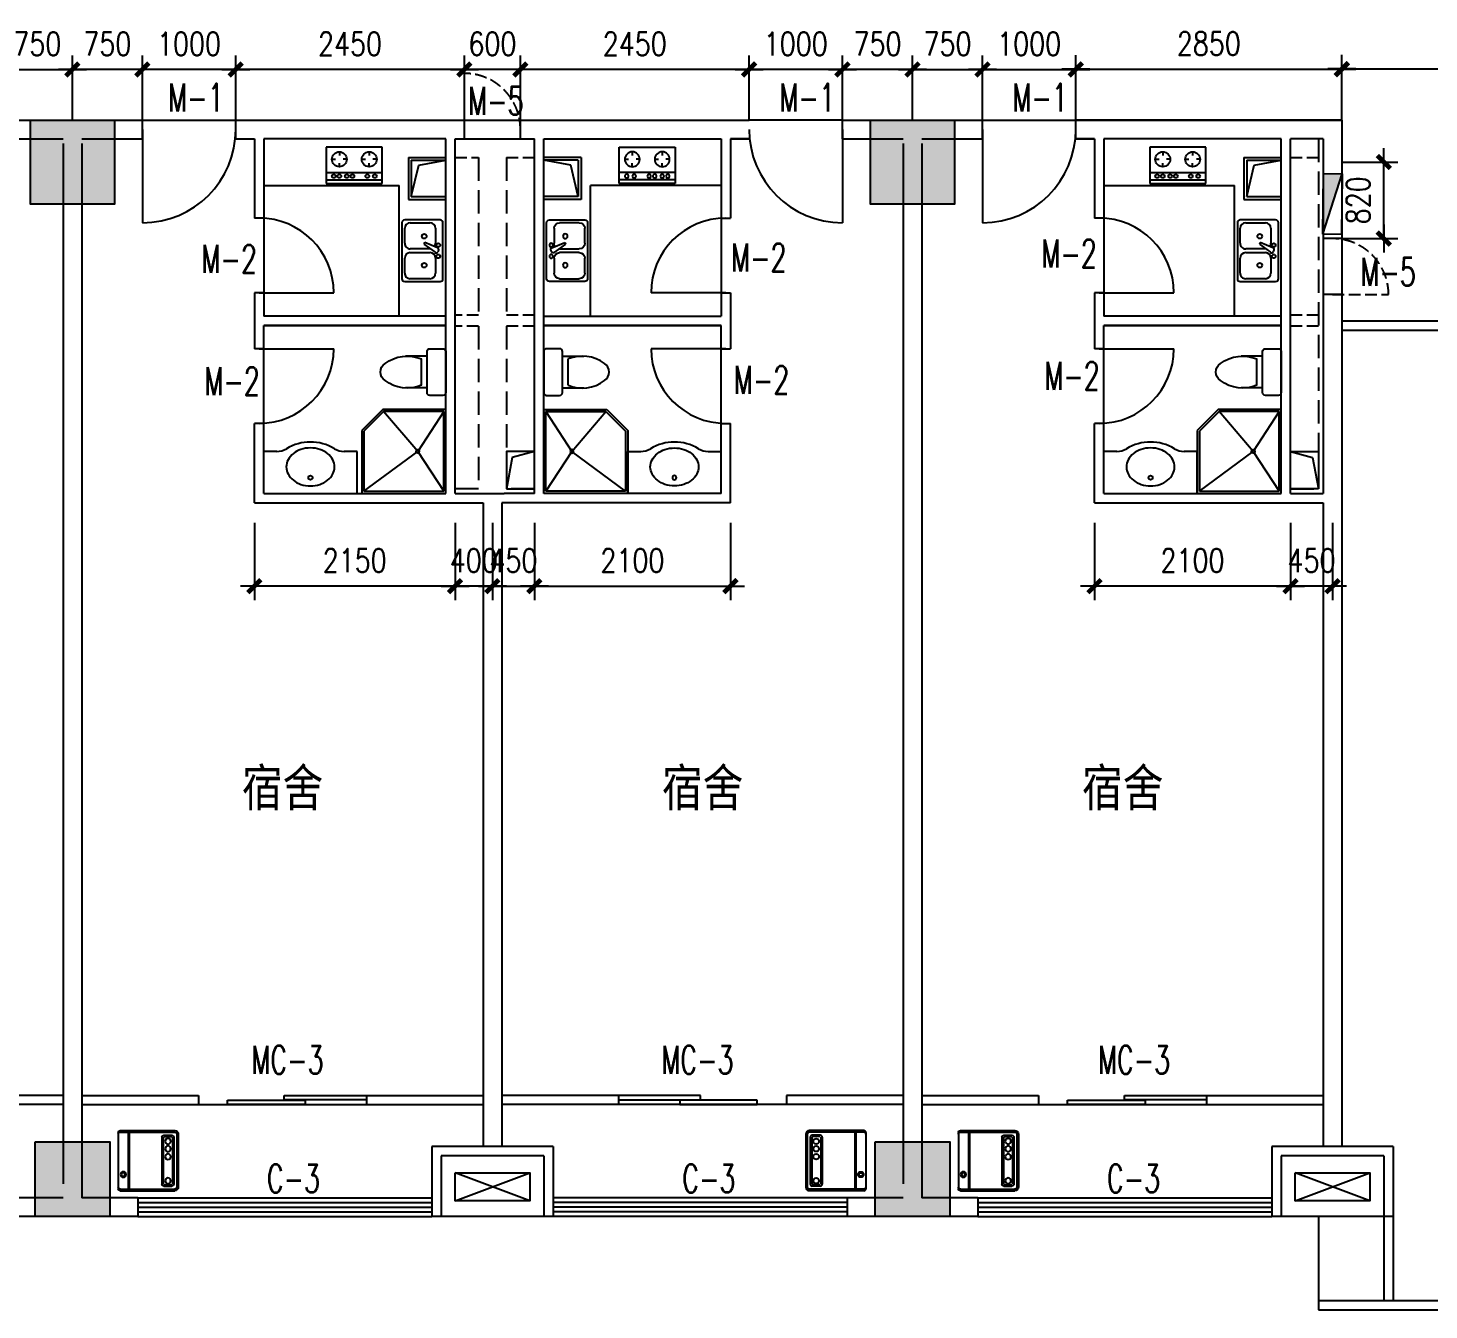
# Model space of a CAD drawing. Extents: x -357449 to -117302, y 127569 to 244935.
# Drawn here: x -309714 to -294706, y 168271 to 182007 of the extents above; entities that cross this region are included whole.
import ezdxf

# ---------------------------------------------------------------- set-up
doc = ezdxf.new("R2010")
doc.units = 0
doc.header["$MEASUREMENT"] = 0
doc.linetypes.add('DASH', pattern=[0.35, 0.25, -0.1])
doc.layers.get('0').update_dxf_attribs({"linetype": 'CONTINUOUS'})
doc.layers.get('DEFPOINTS').update_dxf_attribs({"linetype": 'CONTINUOUS'})
for name, color, linetype in [('1', 8, 'CONTINUOUS'), ('COLUMN', 4, 'CONTINUOUS'), ('DIM', 7, 'CONTINUOUS'), ('F', 31, 'CONTINUOUS'), ('JAJU', 8, 'CONTINUOUS'), ('WALL', 1, 'CONTINUOUS'), ('WINDOW', 4, 'CONTINUOUS'), ('WINDOWS', 4, 'CONTINUOUS'), ('阳台', 4, 'CONTINUOUS')]:
    doc.layers.add(name, color=color, linetype=linetype)
doc.layers.add('AXIS', color=3, linetype='CONTINUOUS', lineweight=9)
doc.styles.add('CHINA', font='SimSun.ttf', dxfattribs={"width": 0.85, "height": 150})
doc.styles.add('DIM_FONT', font='SIMPLEX.shx', dxfattribs={"width": 0.8})
doc.styles.add('FS', font='txt.shx', dxfattribs={"width": 0.66, "height": 150, "bigfont": 'fs.shx'})
doc.dimstyles.new('DIMN-200', dxfattribs={"dimtxt": 300, "dimasz": 1, "dimexe": 250, "dimexo": 0, "dimgap": 150, "dimtad": 1, "dimdec": 0, "dimdsep": 46, "dimtxsty": 'DIM_FONT', "dimblk": '_DIMX', "dimcen": 2.5, "dimclrd": 256, "dimclre": 256, "dimclrt": 4, "dimadec": 0, "dimazin": 0, "dimtfac": 1, "dimtdec": 0, "dimtix": 1, "dimtmove": 2, "dimatfit": 3, "dimldrblk": '_DIMX', "dimfxl": 0, "dimtolj": 1, "dimtzin": 0, "dimarcsym": 0})
doc.dimstyles.get("Standard").update_dxf_attribs({"dimtxt": 375, "dimasz": 1, "dimexe": 150, "dimexo": 0, "dimgap": 200, "dimtad": 1, "dimdec": 0, "dimzin": 0, "dimdsep": 46, "dimtxsty": 'DIM_FONT', "dimblk1": '_DIMX', "dimblk2": '_DIMX', "dimsah": 1, "dimcen": 200, "dimclrd": 256, "dimclre": 256, "dimclrt": 4, "dimadec": 0, "dimazin": 0, "dimtfac": 1, "dimtdec": 0, "dimtix": 1, "dimtmove": 2, "dimatfit": 3, "dimldrblk": '_DIMX', "dimfxl": 0, "dimtolj": 1, "dimtzin": 0, "dimarcsym": 0})

# ---------------------------------------------------------------- blocks, each defined once
blk = doc.blocks.new('_DIMX')
blk.add_line((-150, 0), (150, 0))
at = {"const_width": 50}
blk.add_lwpolyline([(-70, -70), (70, 70)], dxfattribs=at)
blk = doc.blocks.new('*D1155')
at = {"linetype": 'ByBlock'}
for p, q in [((-284654, 215272), (-284654, 214443)), ((-282504, 215272), (-282504, 214443)), ((-282505, 214593), (-284653, 214593))]:
    blk.add_line(p, q, dxfattribs=at)
at = {"layer": 'DEFPOINTS', "color": 0, "linetype": 'ByBlock'}
for p in [(-284654, 215272), (-282504, 215272), (-284654, 214593)]:
    blk.add_point(p, dxfattribs=at)
at = {"linetype": 'ByBlock', "rotation": 180}
blk.add_blockref('_DIMX', (-284654, 214593), dxfattribs=at)
at = {"linetype": 'ByBlock'}
blk.add_blockref('_DIMX', (-282504, 214593), dxfattribs=at)
at = {"color": 4, "linetype": 'ByBlock', "insert": (-283579, 214868), "char_height": 250, "attachment_point": 5, "style": 'DIM_FONT'}
blk.add_mtext('\\A1;2150', dxfattribs=at)
blk = doc.blocks.new('*D964')
at = {"linetype": 'ByBlock'}
for p, q in [((-284854, 219587), (-284854, 220279)), ((-282404, 219587), (-282404, 220279)), ((-282405, 220129), (-284853, 220129))]:
    blk.add_line(p, q, dxfattribs=at)
at = {"layer": 'DEFPOINTS', "color": 0, "linetype": 'ByBlock'}
for p in [(-284854, 220129), (-284854, 219587), (-282404, 219587)]:
    blk.add_point(p, dxfattribs=at)
at = {"linetype": 'ByBlock', "rotation": 180}
blk.add_blockref('_DIMX', (-284854, 220129), dxfattribs=at)
at = {"linetype": 'ByBlock'}
blk.add_blockref('_DIMX', (-282404, 220129), dxfattribs=at)
at = {"color": 4, "linetype": 'ByBlock', "insert": (-283629, 220404), "char_height": 250, "attachment_point": 5, "style": 'DIM_FONT'}
blk.add_mtext('\\A1;2450', dxfattribs=at)
blk = doc.blocks.new('A$C5E2968BE')
for p, q in [((0, 606), (0, 38)), ((16, 606), (16, 38)), ((622, 643), (38, 643)), ((622, 627), (38, 627)), ((525, 627), (525, 16)), ((536, 627), (536, 16)), ((643, 622), (643, 21)), ((48, 573), (48, 70)), ((64, 573), (64, 70)), ((155, 595), (70, 595)), ((155, 579), (70, 579)), ((161, 573), (161, 70)), ((177, 573), (177, 70)), ((622, 16), (38, 16)), ((622, 0), (38, 0)), ((155, 64), (70, 64)), ((155, 48), (70, 48))]:
    blk.add_line(p, q)
for centre, radius in [((111, 529), 30), ((111, 449), 30), ((111, 364), 30), ((590, 173), 30), ((590, 173), 19.3), ((111, 106), 30)]:
    blk.add_circle(centre, radius)
for centre, radius, start, end in [((38, 606), 37.5, 90, 180), ((38, 606), 21.4, 90, 180), ((622, 622), 21.4, 0, 90), ((622, 606), 21.4, 0, 90), ((70, 573), 21.4, 90, 180), ((155, 573), 21.4, 0, 90), ((38, 38), 37.5, 180, 270), ((38, 38), 21.4, 180, 270), ((70, 70), 21.4, 180, 270), ((155, 70), 21.4, 270, 0), ((622, 38), 21.4, 270, 0), ((622, 21), 21.4, 270, 0)]:
    blk.add_arc(centre, radius, start, end)
blk = doc.blocks.new('*D965')
at = {"linetype": 'ByBlock'}
for p, q in [((-285854, 219587), (-285854, 220279)), ((-284854, 219587), (-284854, 220279)), ((-284855, 220129), (-285853, 220129))]:
    blk.add_line(p, q, dxfattribs=at)
at = {"layer": 'DEFPOINTS', "color": 0, "linetype": 'ByBlock'}
for p in [(-285854, 220129), (-285854, 219587), (-284854, 219587)]:
    blk.add_point(p, dxfattribs=at)
at = {"linetype": 'ByBlock', "rotation": 180}
blk.add_blockref('_DIMX', (-285854, 220129), dxfattribs=at)
at = {"linetype": 'ByBlock'}
blk.add_blockref('_DIMX', (-284854, 220129), dxfattribs=at)
at = {"color": 4, "linetype": 'ByBlock', "insert": (-285354, 220404), "char_height": 250, "attachment_point": 5, "style": 'DIM_FONT'}
blk.add_mtext('\\A1;1000', dxfattribs=at)
blk = doc.blocks.new('*D961')
at = {"linetype": 'ByBlock'}
for p, q in [((-286604, 219587), (-286604, 220279)), ((-285854, 219587), (-285854, 220279)), ((-286605, 220129), (-286606, 220129)), ((-285854, 220129), (-286604, 220129)), ((-285853, 220129), (-285852, 220129))]:
    blk.add_line(p, q, dxfattribs=at)
at = {"layer": 'DEFPOINTS', "color": 0, "linetype": 'ByBlock'}
for p in [(-286604, 220129), (-286604, 219587), (-285854, 219587)]:
    blk.add_point(p, dxfattribs=at)
at = {"linetype": 'ByBlock'}
blk.add_blockref('_DIMX', (-286604, 220129), dxfattribs=at)
at = {"linetype": 'ByBlock', "rotation": 180}
blk.add_blockref('_DIMX', (-285854, 220129), dxfattribs=at)
at = {"color": 4, "linetype": 'ByBlock', "insert": (-286229, 220404), "char_height": 250, "attachment_point": 5, "style": 'DIM_FONT'}
blk.add_mtext('\\A1;750', dxfattribs=at)
blk = doc.blocks.new('*D960')
at = {"linetype": 'ByBlock'}
for p, q in [((-287354, 219587), (-287354, 220279)), ((-286604, 219587), (-286604, 220279)), ((-287355, 220129), (-287356, 220129)), ((-287354, 220129), (-286604, 220129)), ((-286603, 220129), (-286602, 220129))]:
    blk.add_line(p, q, dxfattribs=at)
at = {"layer": 'DEFPOINTS', "color": 0, "linetype": 'ByBlock'}
for p in [(-286604, 220129), (-287354, 219587), (-286604, 219587)]:
    blk.add_point(p, dxfattribs=at)
at = {"linetype": 'ByBlock'}
blk.add_blockref('_DIMX', (-287354, 220129), dxfattribs=at)
at = {"linetype": 'ByBlock', "rotation": 180}
blk.add_blockref('_DIMX', (-286604, 220129), dxfattribs=at)
at = {"color": 4, "linetype": 'ByBlock', "insert": (-286979, 220404), "char_height": 250, "attachment_point": 5, "style": 'DIM_FONT'}
blk.add_mtext('\\A1;750', dxfattribs=at)
blk = doc.blocks.new('*D1165')
at = {"linetype": 'ByBlock'}
for p, q in [((-275654, 215272), (-275654, 214443)), ((-273554, 215272), (-273554, 214443)), ((-273555, 214593), (-275653, 214593))]:
    blk.add_line(p, q, dxfattribs=at)
at = {"layer": 'DEFPOINTS', "color": 0, "linetype": 'ByBlock'}
for p in [(-275654, 215272), (-273554, 215272), (-275654, 214593)]:
    blk.add_point(p, dxfattribs=at)
at = {"linetype": 'ByBlock', "rotation": 180}
blk.add_blockref('_DIMX', (-275654, 214593), dxfattribs=at)
at = {"linetype": 'ByBlock'}
blk.add_blockref('_DIMX', (-273554, 214593), dxfattribs=at)
at = {"color": 4, "linetype": 'ByBlock', "insert": (-274604, 214868), "char_height": 250, "attachment_point": 5, "style": 'DIM_FONT'}
blk.add_mtext('\\A1;2100', dxfattribs=at)
blk = doc.blocks.new('*D970')
at = {"linetype": 'ByBlock'}
for p, q in [((-275854, 219587), (-275854, 220281)), ((-273004, 219587), (-273004, 220281)), ((-275853, 220131), (-273005, 220131))]:
    blk.add_line(p, q, dxfattribs=at)
at = {"layer": 'DEFPOINTS', "color": 0, "linetype": 'ByBlock'}
for p in [(-273004, 220131), (-275854, 219587), (-273004, 219587)]:
    blk.add_point(p, dxfattribs=at)
at = {"linetype": 'ByBlock', "rotation": 180}
blk.add_blockref('_DIMX', (-275854, 220131), dxfattribs=at)
at = {"linetype": 'ByBlock'}
blk.add_blockref('_DIMX', (-273004, 220131), dxfattribs=at)
at = {"color": 4, "linetype": 'ByBlock', "insert": (-274429, 220406), "char_height": 250, "attachment_point": 5, "style": 'DIM_FONT'}
blk.add_mtext('\\A1;2850', dxfattribs=at)
blk = doc.blocks.new('*D1153')
at = {"linetype": 'ByBlock'}
for p, q in [((-281654, 215272), (-281654, 214443)), ((-279554, 215272), (-279554, 214443)), ((-281653, 214593), (-279555, 214593))]:
    blk.add_line(p, q, dxfattribs=at)
at = {"layer": 'DEFPOINTS', "color": 0, "linetype": 'ByBlock'}
for p in [(-281654, 215272), (-279554, 215272), (-279554, 214593)]:
    blk.add_point(p, dxfattribs=at)
at = {"linetype": 'ByBlock', "rotation": 180}
blk.add_blockref('_DIMX', (-281654, 214593), dxfattribs=at)
at = {"linetype": 'ByBlock'}
blk.add_blockref('_DIMX', (-279554, 214593), dxfattribs=at)
at = {"color": 4, "linetype": 'ByBlock', "insert": (-280604, 214868), "char_height": 250, "attachment_point": 5, "style": 'DIM_FONT'}
blk.add_mtext('\\A1;2100', dxfattribs=at)
blk = doc.blocks.new('*D1156')
at = {"linetype": 'ByBlock'}
for p, q in [((-282504, 215272), (-282504, 214443)), ((-282104, 215272), (-282104, 214443)), ((-282505, 214593), (-282506, 214593)), ((-282104, 214593), (-282504, 214593)), ((-282103, 214593), (-282102, 214593))]:
    blk.add_line(p, q, dxfattribs=at)
at = {"layer": 'DEFPOINTS', "color": 0, "linetype": 'ByBlock'}
for p in [(-282504, 215272), (-282104, 215272), (-282504, 214593)]:
    blk.add_point(p, dxfattribs=at)
at = {"linetype": 'ByBlock'}
blk.add_blockref('_DIMX', (-282504, 214593), dxfattribs=at)
at = {"linetype": 'ByBlock', "rotation": 180}
blk.add_blockref('_DIMX', (-282104, 214593), dxfattribs=at)
at = {"color": 4, "linetype": 'ByBlock', "insert": (-282304, 214868), "char_height": 250, "attachment_point": 5, "style": 'DIM_FONT'}
blk.add_mtext('\\A1;400', dxfattribs=at)
blk = doc.blocks.new('*D1154')
at = {"linetype": 'ByBlock'}
for p, q in [((-282104, 215272), (-282104, 214443)), ((-281654, 215272), (-281654, 214443)), ((-282105, 214593), (-282106, 214593)), ((-282104, 214593), (-281654, 214593)), ((-281653, 214593), (-281652, 214593))]:
    blk.add_line(p, q, dxfattribs=at)
at = {"layer": 'DEFPOINTS', "color": 0, "linetype": 'ByBlock'}
for p in [(-282104, 215272), (-281654, 215272), (-281654, 214593)]:
    blk.add_point(p, dxfattribs=at)
at = {"linetype": 'ByBlock'}
blk.add_blockref('_DIMX', (-282104, 214593), dxfattribs=at)
at = {"linetype": 'ByBlock', "rotation": 180}
blk.add_blockref('_DIMX', (-281654, 214593), dxfattribs=at)
at = {"color": 4, "linetype": 'ByBlock', "insert": (-281879, 214868), "char_height": 250, "attachment_point": 5, "style": 'DIM_FONT'}
blk.add_mtext('\\A1;450', dxfattribs=at)
blk = doc.blocks.new('*D968')
at = {"linetype": 'ByBlock'}
for p, q in [((-281804, 219587), (-281804, 220279)), ((-279354, 219587), (-279354, 220279)), ((-279355, 220129), (-281803, 220129))]:
    blk.add_line(p, q, dxfattribs=at)
at = {"layer": 'DEFPOINTS', "color": 0, "linetype": 'ByBlock'}
for p in [(-281804, 220129), (-281804, 219587), (-279354, 219587)]:
    blk.add_point(p, dxfattribs=at)
at = {"linetype": 'ByBlock', "rotation": 180}
blk.add_blockref('_DIMX', (-281804, 220129), dxfattribs=at)
at = {"linetype": 'ByBlock'}
blk.add_blockref('_DIMX', (-279354, 220129), dxfattribs=at)
at = {"color": 4, "linetype": 'ByBlock', "insert": (-280579, 220404), "char_height": 250, "attachment_point": 5, "style": 'DIM_FONT'}
blk.add_mtext('\\A1;2450', dxfattribs=at)
blk = doc.blocks.new('A$C6F837C5C')
at = {"layer": '1'}
blk.add_lwpolyline([(259, 407, 0.078966), (157, 391, 0.088152), (76, 347, 0.105269), (19, 279, 0.121685), (0, 203, 0.121685), (19, 128, 0.105269), (76, 60, 0.088152), (157, 16, 0.078966), (259, 0, 0.078966), (360, 16, 0.088152), (441, 60, 0.105269), (498, 128, 0.121685), (517, 203, 0.121685), (498, 279, 0.105269), (441, 347, 0.088152), (360, 391, 0.078966)], format="xyb", close=True, dxfattribs=at)
blk.add_circle((259, 88), 22, dxfattribs=at)
blk = doc.blocks.new('A$C58910DAE')
for p, q in [((0, 600), (0, 0)), ((390, 600), (0, 600)), ((50, 460), (90, 460)), ((130, 540), (130, 500)), ((210, 460), (170, 460)), ((270, 0), (270, 600)), ((350, 0), (350, 600)), ((390, 0), (390, 600)), ((130, 380), (130, 420)), ((130, 220), (130, 180)), ((0, 0), (390, 0)), ((50, 140), (90, 140)), ((130, 60), (130, 100)), ((210, 140), (170, 140))]:
    blk.add_line(p, q)
for centre, radius in [((130, 460), 80), ((310, 520), 20), ((310, 440), 20), ((130, 140), 80), ((310, 280), 20), ((310, 220), 20), ((310, 140), 20), ((310, 80), 20)]:
    blk.add_circle(centre, radius)
blk = doc.blocks.new('A$C571F03B5')
for p, q in [((0, 470), (0, 30)), ((170, 500), (30, 500)), ((200, 30), (200, 470)), ((200, 420), (430, 420)), ((260, 110), (260, 390)), ((30, 0), (170, 0)), ((200, 80), (430, 80))]:
    blk.add_line(p, q)
for centre, radius, start, end in [((30, 470), 30, 90, 180), ((170, 470), 30, 0, 90), ((413, 23), 398, 53.3619, 112.5495), ((590, 250), 110, 303.4509, 56.5491), ((413, 477), 398, 247.4505, 306.6381), ((30, 30), 30, 180, 270), ((170, 30), 30, 270, 0)]:
    blk.add_arc(centre, radius, start, end)
at = {"style": 'DIM_FONT', "text_generation_flag": 4, "width": 0.8, "flags": 9}
for tag in ['YSIZE', 'XSIZE']:
    blk.add_attdef(tag, (0, 250), '', height=0.5, rotation=90, dxfattribs=at)
blk = doc.blocks.new('A$C13156595')
for p, q in [((900, 900), (0, 900)), ((0, 900), (0, 0)), ((877, 877), (22, 877)), ((22, 877), (22, 22)), ((300, 450), (22, 877)), ((877, 877), (300, 450)), ((877, 234), (877, 877)), ((900, 225), (900, 900)), ((22, 22), (300, 450)), ((300, 450), (666, 22)), ((666, 22), (877, 234)), ((675, 0), (900, 225)), ((0, 0), (675, 0)), ((22, 22), (666, 22))]:
    blk.add_line(p, q)
blk.add_circle((300, 450), 18.7)
blk = doc.blocks.new('A$C54757736')
for p, q in [((0, 410), (0, 30)), ((630, 440), (30, 440)), ((90, 360), (250, 360)), ((299, 382), (241, 246)), ((259, 236), (347, 355)), ((328, 393), (342, 385)), ((410, 360), (570, 360)), ((660, 30), (660, 410)), ((30, 90), (30, 300)), ((241, 246), (259, 236)), ((310, 299), (310, 90)), ((350, 90), (350, 300)), ((630, 300), (630, 90)), ((250, 30), (90, 30)), ((570, 30), (410, 30)), ((30, 0), (630, 0))]:
    blk.add_line(p, q)
for centre, radius in [((270, 390), 20), ((390, 390), 20), ((175, 240), 25), ((485, 240), 25)]:
    blk.add_circle(centre, radius)
for centre, radius, start, end in [((30, 410), 30, 90, 180), ((90, 300), 60, 90, 180), ((250, 300), 60, 56.607, 90), ((318, 375), 20, 60, 159.4623), ((332, 367), 20, 320.5377, 60), ((410, 300), 60, 90, 180), ((570, 300), 60, 360, 90), ((630, 410), 30, 360, 90), ((30, 30), 30, 180, 270), ((90, 90), 60, 180, 270), ((250, 90), 60, 270, 360), ((410, 90), 60, 180, 270), ((570, 90), 60, 270, 360), ((630, 30), 30, 270, 360)]:
    blk.add_arc(centre, radius, start, end)
blk = doc.blocks.new('*D958')
at = {"linetype": 'ByBlock'}
for p, q in [((-282404, 219587), (-282404, 220279)), ((-281804, 219587), (-281804, 220279)), ((-282405, 220129), (-282406, 220129)), ((-281804, 220129), (-282404, 220129)), ((-281803, 220129), (-281802, 220129))]:
    blk.add_line(p, q, dxfattribs=at)
at = {"layer": 'DEFPOINTS', "color": 0, "linetype": 'ByBlock'}
for p in [(-282404, 220129), (-282404, 219587), (-281804, 219587)]:
    blk.add_point(p, dxfattribs=at)
at = {"linetype": 'ByBlock'}
blk.add_blockref('_DIMX', (-282404, 220129), dxfattribs=at)
at = {"linetype": 'ByBlock', "rotation": 180}
blk.add_blockref('_DIMX', (-281804, 220129), dxfattribs=at)
at = {"color": 4, "linetype": 'ByBlock', "insert": (-282104, 220404), "char_height": 250, "attachment_point": 5, "style": 'DIM_FONT'}
blk.add_mtext('\\A1;600', dxfattribs=at)
blk = doc.blocks.new('*D971')
at = {"linetype": 'ByBlock'}
for p, q in [((-276854, 219587), (-276854, 220279)), ((-275854, 219587), (-275854, 220279)), ((-276853, 220129), (-275855, 220129))]:
    blk.add_line(p, q, dxfattribs=at)
at = {"layer": 'DEFPOINTS', "color": 0, "linetype": 'ByBlock'}
for p in [(-275854, 220129), (-276854, 219587), (-275854, 219587)]:
    blk.add_point(p, dxfattribs=at)
at = {"linetype": 'ByBlock', "rotation": 180}
blk.add_blockref('_DIMX', (-276854, 220129), dxfattribs=at)
at = {"linetype": 'ByBlock'}
blk.add_blockref('_DIMX', (-275854, 220129), dxfattribs=at)
at = {"color": 4, "linetype": 'ByBlock', "insert": (-276354, 220404), "char_height": 250, "attachment_point": 5, "style": 'DIM_FONT'}
blk.add_mtext('\\A1;1000', dxfattribs=at)
blk = doc.blocks.new('*D969')
at = {"linetype": 'ByBlock'}
for p, q in [((-278354, 219587), (-278354, 220279)), ((-277604, 219587), (-277604, 220279)), ((-278355, 220129), (-278356, 220129)), ((-277604, 220129), (-278354, 220129)), ((-277603, 220129), (-277602, 220129))]:
    blk.add_line(p, q, dxfattribs=at)
at = {"layer": 'DEFPOINTS', "color": 0, "linetype": 'ByBlock'}
for p in [(-278354, 220129), (-278354, 219587), (-277604, 219587)]:
    blk.add_point(p, dxfattribs=at)
at = {"linetype": 'ByBlock'}
blk.add_blockref('_DIMX', (-278354, 220129), dxfattribs=at)
at = {"linetype": 'ByBlock', "rotation": 180}
blk.add_blockref('_DIMX', (-277604, 220129), dxfattribs=at)
at = {"color": 4, "linetype": 'ByBlock', "insert": (-277979, 220404), "char_height": 250, "attachment_point": 5, "style": 'DIM_FONT'}
blk.add_mtext('\\A1;750', dxfattribs=at)
blk = doc.blocks.new('*D967')
at = {"linetype": 'ByBlock'}
for p, q in [((-279354, 219587), (-279354, 220279)), ((-278354, 219587), (-278354, 220279)), ((-278355, 220129), (-279353, 220129))]:
    blk.add_line(p, q, dxfattribs=at)
at = {"layer": 'DEFPOINTS', "color": 0, "linetype": 'ByBlock'}
for p in [(-279354, 220129), (-279354, 219587), (-278354, 219587)]:
    blk.add_point(p, dxfattribs=at)
at = {"linetype": 'ByBlock', "rotation": 180}
blk.add_blockref('_DIMX', (-279354, 220129), dxfattribs=at)
at = {"linetype": 'ByBlock'}
blk.add_blockref('_DIMX', (-278354, 220129), dxfattribs=at)
at = {"color": 4, "linetype": 'ByBlock', "insert": (-278854, 220404), "char_height": 250, "attachment_point": 5, "style": 'DIM_FONT'}
blk.add_mtext('\\A1;1000', dxfattribs=at)
blk = doc.blocks.new('*D966')
at = {"linetype": 'ByBlock'}
for p, q in [((-277604, 219587), (-277604, 220279)), ((-276854, 219587), (-276854, 220279)), ((-277605, 220129), (-277606, 220129)), ((-277604, 220129), (-276854, 220129)), ((-276853, 220129), (-276852, 220129))]:
    blk.add_line(p, q, dxfattribs=at)
at = {"layer": 'DEFPOINTS', "color": 0, "linetype": 'ByBlock'}
for p in [(-276854, 220129), (-277604, 219587), (-276854, 219587)]:
    blk.add_point(p, dxfattribs=at)
at = {"linetype": 'ByBlock'}
blk.add_blockref('_DIMX', (-277604, 220129), dxfattribs=at)
at = {"linetype": 'ByBlock', "rotation": 180}
blk.add_blockref('_DIMX', (-276854, 220129), dxfattribs=at)
at = {"color": 4, "linetype": 'ByBlock', "insert": (-277229, 220404), "char_height": 250, "attachment_point": 5, "style": 'DIM_FONT'}
blk.add_mtext('\\A1;750', dxfattribs=at)
blk = doc.blocks.new('*D1166')
at = {"linetype": 'ByBlock'}
for p, q in [((-273554, 215272), (-273554, 214443)), ((-273104, 215272), (-273104, 214443)), ((-273555, 214593), (-273556, 214593)), ((-273104, 214593), (-273554, 214593)), ((-273103, 214593), (-273102, 214593))]:
    blk.add_line(p, q, dxfattribs=at)
at = {"layer": 'DEFPOINTS', "color": 0, "linetype": 'ByBlock'}
for p in [(-273554, 215272), (-273104, 215272), (-273554, 214593)]:
    blk.add_point(p, dxfattribs=at)
at = {"linetype": 'ByBlock'}
blk.add_blockref('_DIMX', (-273554, 214593), dxfattribs=at)
at = {"linetype": 'ByBlock', "rotation": 180}
blk.add_blockref('_DIMX', (-273104, 214593), dxfattribs=at)
at = {"color": 4, "linetype": 'ByBlock', "insert": (-273329, 214868), "char_height": 250, "attachment_point": 5, "style": 'DIM_FONT'}
blk.add_mtext('\\A1;450', dxfattribs=at)
blk = doc.blocks.new('*D902')
at = {"linetype": 'ByBlock'}
for p, q in [((-273004, 219587), (-273004, 220285)), ((-268604, 219587), (-268604, 220285)), ((-273003, 220135), (-268605, 220135))]:
    blk.add_line(p, q, dxfattribs=at)
at = {"layer": 'DEFPOINTS', "color": 0, "linetype": 'ByBlock'}
for p in [(-268604, 220135), (-273004, 219587), (-268604, 219587)]:
    blk.add_point(p, dxfattribs=at)
at = {"linetype": 'ByBlock', "rotation": 180}
blk.add_blockref('_DIMX', (-273004, 220135), dxfattribs=at)
at = {"linetype": 'ByBlock'}
blk.add_blockref('_DIMX', (-268604, 220135), dxfattribs=at)
at = {"color": 4, "linetype": 'ByBlock', "insert": (-270804, 220410), "char_height": 250, "attachment_point": 5, "style": 'DIM_FONT'}
blk.add_mtext('\\A1;4400', dxfattribs=at)
blk = doc.blocks.new('A$C7A4B52A7')
at = {"layer": '1'}
for p, q in [((35324, 3), (35333, 653)), ((35324, 3), (35533, 650)), ((35333, 653), (35533, 650)), ((35533, 650), (35524, 0)), ((35524, 0), (35324, 3))]:
    blk.add_line(p, q, dxfattribs=at)
blk.add_solid([(35325, 6), (35334, 652), (35530, 647)], dxfattribs=at)
blk = doc.blocks.new('*D1245')
at = {"linetype": 'ByBlock'}
for p, q in [((-297185, 180571), (-296586, 180571)), ((-296736, 179752), (-296736, 180570)), ((-297185, 179751), (-296586, 179751))]:
    blk.add_line(p, q, dxfattribs=at)
at = {"layer": 'DEFPOINTS', "color": 0, "linetype": 'ByBlock'}
for p in [(-297185, 180571), (-296736, 180571), (-297185, 179751)]:
    blk.add_point(p, dxfattribs=at)
at = {"linetype": 'ByBlock'}
for p, rotation in [((-296736, 180571), 90), ((-296736, 179751), 270)]:
    blk.add_blockref('_DIMX', p, dxfattribs=dict(at, rotation=rotation))
at = {"color": 4, "linetype": 'ByBlock', "insert": (-297011, 180161), "char_height": 250, "attachment_point": 5, "rotation": 90, "style": 'DIM_FONT'}
blk.add_mtext('\\A1;820', dxfattribs=at)

msp = doc.modelspace()

# ---------------------------------------------------------------- hatches: boundary and pattern name
at = {"layer": 'COLUMN'}
h = msp.add_hatch(color=256, dxfattribs=at)
h.paths.add_polyline_path([(-309239.36, 181021.04), (-309689.36, 181021.04), (-309689.36, 180571.04), (-309239.36, 180571.04)])
h.paths.add_polyline_path([(-309239.36, 180571.04), (-308789.36, 180571.04), (-308789.36, 181021.04), (-309239.36, 181021.04)])
h.paths.add_polyline_path([(-309239.36, 180571.04), (-309239.36, 180121.04), (-308789.36, 180121.04), (-308789.36, 180571.04)])
h.paths.add_polyline_path([(-309239.36, 180571.04), (-309689.36, 180571.04), (-309689.36, 180121.04), (-309239.36, 180121.04)])
h = msp.add_hatch(color=256, dxfattribs=at)
h.paths.add_polyline_path([(-300239.36, 181021.04), (-300689.36, 181021.04), (-300689.36, 180571.04), (-300239.36, 180571.04)])
h.paths.add_polyline_path([(-300239.36, 180571.04), (-299789.36, 180571.04), (-299789.36, 181021.04), (-300239.36, 181021.04)])
h.paths.add_polyline_path([(-300239.36, 180571.04), (-300239.36, 180121.04), (-299789.36, 180121.04), (-299789.36, 180571.04)])
h.paths.add_polyline_path([(-300239.36, 180571.04), (-300689.36, 180571.04), (-300689.36, 180121.04), (-300239.36, 180121.04)])
for points in [[(-309639.36, 169271.04), (-308839.36, 169271.04), (-308839.36, 170071.04), (-309639.36, 170071.04)], [(-300639.36, 169271.04), (-299839.36, 169271.04), (-299839.36, 170071.04), (-300639.36, 170071.04)]]:
    msp.add_hatch(color=256, dxfattribs=at).paths.add_polyline_path(points)

# ---------------------------------------------------------------- linework, layer by layer
at = {"layer": '1'}
for p, q in [((-305039.36, 180821.04), (-305039.36, 181021.04)), ((-304439.36, 180821.04), (-304439.36, 181021.04)), ((-305639.36, 180621.04), (-305239.36, 180621.04)), ((-305639.36, 180621.04), (-305639.36, 180171.04)), ((-305639.36, 180621.04), (-305639.36, 180621.04)), ((-305609.36, 180591.04), (-305239.36, 180591.04)), ((-305609.36, 180591.04), (-305609.36, 180201.04)), ((-305529.3, 180536.6), (-305239.36, 180591.04)), ((-303789.36, 180621.04), (-304189.36, 180621.04)), ((-303819.36, 180591.04), (-304189.36, 180591.04)), ((-303899.42, 180536.6), (-304189.36, 180591.04)), ((-303819.36, 180591.04), (-303819.36, 180201.04)), ((-303789.36, 180621.04), (-303789.36, 180171.04)), ((-296689.36, 180621.04), (-296689.36, 180621.04)), ((-296689.36, 180621.04), (-296689.36, 180171.04)), ((-296689.36, 180621.04), (-296289.36, 180621.04)), ((-296659.36, 180591.04), (-296659.36, 180201.04)), ((-296659.36, 180591.04), (-296289.36, 180591.04)), ((-296579.3, 180536.6), (-296289.36, 180591.04)), ((-305609.36, 180201.04), (-305529.3, 180536.6)), ((-303819.36, 180201.04), (-303899.42, 180536.6)), ((-296659.36, 180201.04), (-296579.3, 180536.6)), ((-307189.36, 180321.04), (-305739.36, 180321.04)), ((-305739.36, 178921.04), (-305739.36, 180321.04)), ((-302289.36, 180321.04), (-303689.36, 180321.04)), ((-303689.36, 178921.04), (-303689.36, 180321.04)), ((-298189.36, 180321.04), (-296789.36, 180321.04)), ((-296789.36, 178921.04), (-296789.36, 180321.04)), ((-305639.36, 180171.04), (-305239.36, 180171.04)), ((-305609.36, 180201.04), (-305239.36, 180201.04)), ((-303819.36, 180201.04), (-304189.36, 180201.04)), ((-303789.36, 180171.04), (-304189.36, 180171.04)), ((-296689.36, 180171.04), (-296289.36, 180171.04)), ((-296659.36, 180201.04), (-296289.36, 180201.04)), ((-295639.36, 179751.04), (-295839.36, 179751.04)), ((-295639.36, 179151.04), (-295839.36, 179151.04)), ((-307049.91, 177471.04), (-307189.36, 177471.04)), ((-306189.36, 177471.04), (-306328.8, 177471.04)), ((-306189.36, 177021.04), (-306189.36, 177471.04)), ((-303289.36, 177021.04), (-303289.36, 177471.04)), ((-303289.36, 177471.04), (-303149.91, 177471.04)), ((-302428.8, 177471.04), (-302289.36, 177471.04)), ((-298049.91, 177471.04), (-298189.36, 177471.04)), ((-297189.36, 177471.04), (-297328.8, 177471.04)), ((-297189.36, 177021.04), (-297189.36, 177471.04)), ((-305139.36, 169442.31), (-304339.36, 169742.31)), ((-304339.36, 169442.31), (-305139.36, 169742.31)), ((-296139.36, 169442.31), (-295339.36, 169742.31)), ((-295339.36, 169442.31), (-296139.36, 169742.31))]:
    msp.add_line(p, q, dxfattribs=at)
for points in [[(-305139.36, 169742.31), (-304339.36, 169742.31), (-304339.36, 169442.31), (-305139.36, 169442.31)], [(-296139.36, 169742.31), (-295339.36, 169742.31), (-295339.36, 169442.31), (-296139.36, 169442.31)]]:
    msp.add_lwpolyline(points, close=True, dxfattribs=at)
for centre, radius, start, end in [((-306689.36, 177071.04), 500, 58.997281, 121.002719), ((-302789.36, 177071.04), 500, 58.997281, 121.002719), ((-297689.36, 177071.04), 500, 58.997281, 121.002719), ((-307049.91, 177671.04), 200, 270, 301.002719), ((-306328.8, 177671.04), 200, 238.997281, 270), ((-303149.91, 177671.04), 200, 270, 301.002719), ((-302428.8, 177671.04), 200, 238.997281, 270), ((-298049.91, 177671.04), 200, 270, 301.002719), ((-297328.8, 177671.04), 200, 238.997281, 270)]:
    msp.add_arc(centre, radius, start, end, dxfattribs=at)
at = {"layer": 'COLUMN'}
for points in [[(-309689.36, 181021.04), (-308789.36, 181021.04), (-308789.36, 180121.04), (-309689.36, 180121.04)], [(-300689.36, 181021.04), (-299789.36, 181021.04), (-299789.36, 180121.04), (-300689.36, 180121.04)], [(-309639.36, 170071.04), (-308839.36, 170071.04), (-308839.36, 169271.04), (-309639.36, 169271.04)], [(-300639.36, 170071.04), (-299839.36, 170071.04), (-299839.36, 169271.04), (-300639.36, 169271.04)]]:
    msp.add_lwpolyline(points, close=True, dxfattribs=at)
at = {"layer": 'JAJU', "color": 8}
for p, q in [((-308539.36, 169471.04), (-305389.36, 169471.04)), ((-300939.36, 169471.04), (-304089.36, 169471.04)), ((-299539.36, 169471.04), (-296389.36, 169471.04)), ((-308539.36, 169421.04), (-305389.36, 169421.04)), ((-300939.36, 169421.04), (-304089.36, 169421.04)), ((-299539.36, 169421.04), (-296389.36, 169421.04))]:
    msp.add_line(p, q, dxfattribs=at)
at = {"layer": 'WALL'}
for p, q in [((-309989.36, 181021.04), (-308464.36, 181021.04)), ((-308489.36, 180821.04), (-308489.36, 181021.04)), ((-307489.36, 181021.04), (-301989.36, 181021.04)), ((-307489.36, 180821.04), (-307489.36, 181021.04)), ((-300989.36, 181021.04), (-299464.36, 181021.04)), ((-300989.36, 180821.04), (-300989.36, 181021.04)), ((-299489.36, 180821.04), (-299489.36, 181021.04)), ((-295639.36, 181021.04), (-298489.36, 181021.04)), ((-298489.36, 181021.04), (-295639.36, 181021.04)), ((-298489.36, 180821.04), (-298489.36, 181021.04)), ((-298489.36, 180821.04), (-298489.36, 181021.04)), ((-295639.36, 181021.04), (-295639.36, 170021.04)), ((-309989.36, 180821.04), (-309339.36, 180821.04)), ((-309339.36, 180771.04), (-309339.36, 169621.04)), ((-309139.36, 180821.04), (-308489.36, 180821.04)), ((-309139.36, 180771.04), (-309139.36, 169471.04)), ((-307489.36, 180821.04), (-307289.36, 180821.04)), ((-307289.36, 180821.04), (-307289.36, 179971.04)), ((-307189.36, 180821.04), (-307189.36, 179971.04)), ((-305239.36, 180821.04), (-307189.36, 180821.04)), ((-305239.36, 177021.04), (-305239.36, 180821.04)), ((-305139.36, 177021.04), (-305139.36, 180821.04)), ((-305139.36, 180821.04), (-304289.36, 180821.04)), ((-304289.36, 177021.04), (-304289.36, 180821.04)), ((-304189.36, 180821.04), (-302289.36, 180821.04)), ((-304189.36, 177021.04), (-304189.36, 180821.04)), ((-302289.36, 180821.04), (-302289.36, 179971.04)), ((-302189.36, 180821.04), (-302189.36, 179971.04)), ((-302189.36, 180821.04), (-301989.36, 180821.04)), ((-301989.36, 180821.04), (-302189.36, 180821.04)), ((-300989.36, 180821.04), (-300339.36, 180821.04)), ((-300339.36, 180771.04), (-300339.36, 169621.04)), ((-300139.36, 180821.04), (-299489.36, 180821.04)), ((-300139.36, 180771.04), (-300139.36, 169471.04)), ((-298489.36, 180821.04), (-298289.36, 180821.04)), ((-298289.36, 180821.04), (-298489.36, 180821.04)), ((-298289.36, 180821.04), (-298289.36, 179971.04)), ((-296289.36, 180821.04), (-298189.36, 180821.04)), ((-298189.36, 180821.04), (-298189.36, 179971.04)), ((-296289.36, 177021.04), (-296289.36, 180821.04)), ((-295839.36, 180821.04), (-296189.36, 180821.04)), ((-296189.36, 177021.04), (-296189.36, 180821.04)), ((-295839.36, 180821.04), (-295839.36, 178921.04)), ((-307189.36, 179971.04), (-307289.36, 179971.04)), ((-302289.36, 179971.04), (-302189.36, 179971.04)), ((-298189.36, 179971.04), (-298289.36, 179971.04)), ((-307289.36, 179171.04), (-307289.36, 178571.04)), ((-307189.36, 179171.04), (-307289.36, 179171.04)), ((-307189.36, 179171.04), (-307189.36, 178921.04)), ((-302289.36, 179171.04), (-302289.36, 178921.04)), ((-302289.36, 179171.04), (-302189.36, 179171.04)), ((-302189.36, 179171.04), (-302189.36, 178571.04)), ((-298189.36, 179171.04), (-298289.36, 179171.04)), ((-298289.36, 179171.04), (-298289.36, 178571.04)), ((-298189.36, 179171.04), (-298189.36, 178921.04)), ((-305239.36, 178921.04), (-307189.36, 178921.04)), ((-304189.36, 178921.04), (-302289.36, 178921.04)), ((-296289.36, 178921.04), (-298189.36, 178921.04)), ((-295839.36, 178921.04), (-295839.36, 177021.04)), ((-307189.36, 178571.04), (-307189.36, 178821.04)), ((-305239.36, 178821.04), (-307189.36, 178821.04)), ((-307189.36, 178821.04), (-305239.36, 178821.04)), ((-302289.36, 178821.04), (-304189.36, 178821.04)), ((-304189.36, 178821.04), (-302289.36, 178821.04)), ((-302289.36, 178571.04), (-302289.36, 178821.04)), ((-298189.36, 178571.04), (-298189.36, 178821.04)), ((-296289.36, 178821.04), (-298189.36, 178821.04)), ((-298189.36, 178821.04), (-296289.36, 178821.04)), ((-307189.36, 178571.04), (-307289.36, 178571.04)), ((-302289.36, 178571.04), (-302189.36, 178571.04)), ((-298189.36, 178571.04), (-298289.36, 178571.04)), ((-307289.36, 176921.04), (-307289.36, 177771.04)), ((-307189.36, 177771.04), (-307289.36, 177771.04)), ((-307189.36, 177021.04), (-307189.36, 177771.04)), ((-302289.36, 177021.04), (-302289.36, 177771.04)), ((-302289.36, 177771.04), (-302189.36, 177771.04)), ((-302189.36, 176921.04), (-302189.36, 177771.04)), ((-298189.36, 177771.04), (-298289.36, 177771.04)), ((-298289.36, 176921.04), (-298289.36, 177771.04)), ((-298189.36, 177021.04), (-298189.36, 177771.04)), ((-307189.36, 177021.04), (-305239.36, 177021.04)), ((-305139.36, 177021.04), (-304864.36, 177021.04)), ((-305139.36, 177021.04), (-304614.36, 177021.04)), ((-304289.36, 177021.04), (-304614.36, 177021.04)), ((-302289.36, 177021.04), (-304189.36, 177021.04)), ((-298189.36, 177021.04), (-296289.36, 177021.04)), ((-296189.36, 177021.04), (-295839.36, 177021.04)), ((-307289.36, 176921.04), (-304839.36, 176921.04)), ((-304839.36, 176921.04), (-304839.36, 170021.04)), ((-304639.36, 176921.04), (-304639.36, 170021.04)), ((-302189.36, 176921.04), (-304639.36, 176921.04)), ((-298289.36, 176921.04), (-295839.36, 176921.04)), ((-295839.36, 176921.04), (-295839.36, 170021.04)), ((-305389.36, 170021.04), (-305389.36, 169271.04)), ((-304089.36, 170021.04), (-305389.36, 170021.04)), ((-305289.36, 169921.04), (-305289.36, 169271.04)), ((-304189.36, 169921.04), (-305289.36, 169921.04)), ((-304189.36, 169921.04), (-304189.36, 169271.04)), ((-304089.36, 170021.04), (-304089.36, 169271.04)), ((-296389.36, 170021.04), (-296389.36, 169271.04)), ((-295089.36, 170021.04), (-296389.36, 170021.04)), ((-296289.36, 169921.04), (-296289.36, 169271.04)), ((-295189.36, 169921.04), (-296289.36, 169921.04)), ((-295189.36, 169921.04), (-295189.36, 169271.04)), ((-295089.36, 170021.04), (-295089.36, 169271.04)), ((-309339.36, 169471.04), (-309939.36, 169471.04)), ((-308539.36, 169471.04), (-309139.36, 169471.04)), ((-308539.36, 169471.04), (-308539.36, 169271.04)), ((-300939.36, 169471.04), (-300939.36, 169271.04)), ((-300339.36, 169471.04), (-300939.36, 169471.04)), ((-299539.36, 169471.04), (-300139.36, 169471.04)), ((-299539.36, 169471.04), (-299539.36, 169271.04)), ((-308539.36, 169271.04), (-309939.36, 169271.04)), ((-308539.36, 169271.04), (-309639.36, 169271.04)), ((-305289.36, 169271.04), (-305389.36, 169271.04)), ((-304089.36, 169271.04), (-304189.36, 169271.04)), ((-299539.36, 169271.04), (-300939.36, 169271.04)), ((-299539.36, 169271.04), (-300639.36, 169271.04)), ((-296289.36, 169271.04), (-296389.36, 169271.04)), ((-295089.36, 169271.04), (-295189.36, 169271.04))]:
    msp.add_line(p, q, dxfattribs=at)
at = {"layer": 'WINDOW'}
for p, q in [((-307889.36, 170471.04), (-306089.36, 170471.04)), ((-301589.36, 170471.04), (-303389.36, 170471.04)), ((-298889.36, 170471.04), (-297089.36, 170471.04))]:
    msp.add_line(p, q, dxfattribs=at)
at = {"layer": 'WINDOWS'}
for p, q in [((-308489.36, 181021.04), (-307489.36, 181021.04)), ((-300989.36, 181021.04), (-301989.36, 181021.04)), ((-299489.36, 181021.04), (-298489.36, 181021.04)), ((-308489.36, 180921.04), (-308489.36, 179921.04)), ((-300989.36, 180921.04), (-300989.36, 179921.04)), ((-299489.36, 180921.04), (-299489.36, 179921.04)), ((-307189.36, 179971.04), (-307189.36, 179171.04)), ((-302289.36, 179971.04), (-302289.36, 179171.04)), ((-298189.36, 179971.04), (-298189.36, 179171.04)), ((-307239.36, 179171.04), (-306439.36, 179171.04)), ((-302239.36, 179171.04), (-303039.36, 179171.04)), ((-298239.36, 179171.04), (-297439.36, 179171.04)), ((-295639.36, 178871.04), (-294539.36, 178871.04)), ((-295639.36, 178771.04), (-294539.36, 178771.04)), ((-307239.36, 178571.04), (-306439.36, 178571.04)), ((-307189.36, 177771.04), (-307189.36, 178571.04)), ((-302239.36, 178571.04), (-303039.36, 178571.04)), ((-302289.36, 177771.04), (-302289.36, 178571.04)), ((-298239.36, 178571.04), (-297439.36, 178571.04)), ((-298189.36, 177771.04), (-298189.36, 178571.04)), ((-304526.26, 177405.32), (-304589.36, 177071.04)), ((-304289.36, 177471.04), (-304526.26, 177405.32)), ((-296189.36, 177471.04), (-295952.46, 177405.32)), ((-295952.46, 177405.32), (-295889.36, 177071.04)), ((-309339.36, 170571.04), (-310589.36, 170571.04)), ((-309139.36, 170571.04), (-307889.36, 170571.04)), ((-307889.36, 170571.04), (-307889.36, 170471.04)), ((-306089.36, 170571.04), (-306089.36, 170471.04)), ((-306089.36, 170571.04), (-304839.36, 170571.04)), ((-303389.36, 170571.04), (-304639.36, 170571.04)), ((-303389.36, 170571.04), (-303389.36, 170471.04)), ((-301589.36, 170571.04), (-301589.36, 170471.04)), ((-300339.36, 170571.04), (-301589.36, 170571.04)), ((-300139.36, 170571.04), (-298889.36, 170571.04)), ((-298889.36, 170571.04), (-298889.36, 170471.04)), ((-297089.36, 170571.04), (-297089.36, 170471.04)), ((-297089.36, 170571.04), (-295839.36, 170571.04)), ((-309339.36, 170471.04), (-310589.36, 170471.04)), ((-309139.36, 170471.04), (-307889.36, 170471.04)), ((-306089.36, 170471.04), (-304839.36, 170471.04)), ((-303389.36, 170471.04), (-304639.36, 170471.04)), ((-300339.36, 170471.04), (-301589.36, 170471.04)), ((-300139.36, 170471.04), (-298889.36, 170471.04)), ((-297089.36, 170471.04), (-295839.36, 170471.04)), ((-308539.36, 169371.04), (-305389.36, 169371.04)), ((-308539.36, 169321.04), (-305389.36, 169321.04)), ((-300939.36, 169371.04), (-304089.36, 169371.04)), ((-300939.36, 169321.04), (-304089.36, 169321.04)), ((-299539.36, 169371.04), (-296389.36, 169371.04)), ((-299539.36, 169321.04), (-296389.36, 169321.04)), ((-308539.36, 169271.04), (-305389.36, 169271.04)), ((-304189.36, 169271.04), (-305289.36, 169271.04)), ((-300939.36, 169271.04), (-304089.36, 169271.04)), ((-299539.36, 169271.04), (-296389.36, 169271.04)), ((-295189.36, 169271.04), (-296289.36, 169271.04)), ((-295889.36, 169271.04), (-295889.36, 168271.04)), ((-295189.36, 169271.04), (-295189.36, 168371.04)), ((-295089.36, 169271.04), (-295089.36, 168371.04)), ((-295889.36, 168371.04), (-291239.36, 168371.04)), ((-295889.36, 168271.04), (-291139.36, 168271.04))]:
    msp.add_line(p, q, dxfattribs=at)
for points in [[(-304589.36, 177071.04), (-304289.36, 177071.04), (-304289.36, 177471.04), (-304589.36, 177471.04)], [(-295889.36, 177071.04), (-296189.36, 177071.04), (-296189.36, 177471.04), (-295889.36, 177471.04)], [(-307577.03, 170519.78), (-306746.9, 170519.78), (-306746.9, 170471.04), (-307577.03, 170471.04)], [(-306969.05, 170571.04), (-306089.36, 170571.04), (-306089.36, 170522.31), (-306969.05, 170522.31)], [(-302509.67, 170571.04), (-303389.36, 170571.04), (-303389.36, 170522.31), (-302509.67, 170522.31)], [(-301901.68, 170519.78), (-302731.82, 170519.78), (-302731.82, 170471.04), (-301901.68, 170471.04)], [(-298577.03, 170519.78), (-297746.9, 170519.78), (-297746.9, 170471.04), (-298577.03, 170471.04)], [(-297969.05, 170571.04), (-297089.36, 170571.04), (-297089.36, 170522.31), (-297969.05, 170522.31)]]:
    msp.add_lwpolyline(points, close=True, dxfattribs=at)
for centre, radius, start, end in [((-308489.36, 180921.04), 1000, 270, 0), ((-300989.36, 180921.04), 1000, 180, 270), ((-299489.36, 180921.04), 1000, 270, 0), ((-307239.36, 179171.04), 800, 0, 90), ((-302239.36, 179171.04), 800, 90, 180), ((-298239.36, 179171.04), 800, 0, 90), ((-307239.36, 178571.04), 800, 270, 0), ((-302239.36, 178571.04), 800, 180, 270), ((-298239.36, 178571.04), 800, 270, 0)]:
    msp.add_arc(centre, radius, start, end, dxfattribs=at)
at = {"layer": '阳台', "color": 8, "linetype": 'DASH', "ltscale": 500}
for p, q in [((-305039.36, 180921.04), (-305039.36, 181521.04)), ((-305139.36, 180621.04), (-304889.36, 180621.04)), ((-304589.36, 180621.04), (-304289.36, 180621.04)), ((-296189.36, 180621.04), (-295889.36, 180621.04)), ((-295739.36, 179151.04), (-295139.36, 179151.04)), ((-304889.36, 178931.04), (-305139.36, 178931.04)), ((-304289.36, 178931.04), (-304589.36, 178931.04)), ((-295889.36, 178931.04), (-296189.36, 178931.04)), ((-304889.36, 178811.04), (-305139.36, 178811.04)), ((-304289.36, 178811.04), (-304589.36, 178811.04)), ((-295889.36, 178811.04), (-296189.36, 178811.04))]:
    msp.add_line(p, q, dxfattribs=at)
at = {"layer": '阳台', "color": 8, "linetype": 'DASH', "ltscale": 1000}
for p, q in [((-295889.36, 180821.04), (-295889.36, 177071.04)), ((-304889.36, 180621.04), (-304889.36, 178931.04)), ((-304589.36, 180621.04), (-304589.36, 178931.04)), ((-304889.36, 178811.04), (-304889.36, 177071.04)), ((-304589.36, 178811.04), (-304589.36, 177071.04)), ((-304889.36, 177071.04), (-305139.36, 177071.04)), ((-304289.36, 177071.04), (-304589.36, 177071.04)), ((-296189.36, 177071.04), (-295889.36, 177071.04))]:
    msp.add_line(p, q, dxfattribs=at)
at = {"layer": '阳台', "color": 8, "linetype": 'DASH', "ltscale": 500}
for centre in [(-305039.36, 180921.04), (-295739.36, 179151.04)]:
    msp.add_arc(centre, 600, 0, 90, dxfattribs=at)

# ---------------------------------------------------------------- block references
at = {"layer": '1'}
for name, p, rotation in [('A$C58910DAE', (-306519.36, 180730.64), 270), ('A$C58910DAE', (-297697.91, 180730.64), 270), ('A$C54757736', (-305709.36, 179951.04), 270), ('A$C54757736', (-296759.36, 179951.04), 270), ('A$C13156595', (-305239.36, 177921.04), 180), ('A$C13156595', (-296289.36, 177921.04), 180)]:
    msp.add_blockref(name, p, dxfattribs=dict(at, rotation=rotation))
at = {"layer": '1', "xscale": -1}
for name, p, rotation in [('A$C58910DAE', (-302780.8, 180730.64), 90), ('A$C54757736', (-303719.36, 179951.04), 90), ('A$C13156595', (-304189.36, 177921.04), 180)]:
    msp.add_blockref(name, p, dxfattribs=dict(at, rotation=rotation))
for name, p in [('A$C571F03B5', (-305239.36, 178071.04)), ('A$C571F03B5', (-296289.36, 178071.04)), ('A$C6F837C5C', (-302530.86, 177101.04)), ('A$C5E2968BE', (-308104.18, 169549.53)), ('A$C5E2968BE', (-299104.18, 169549.53))]:
    msp.add_blockref(name, p, dxfattribs=at)
at = {"layer": '1'}
for name, p in [('A$C571F03B5', (-304189.36, 178071.04)), ('A$C6F837C5C', (-306947.86, 177101.04)), ('A$C6F837C5C', (-297947.86, 177101.04)), ('A$C5E2968BE', (-301382.45, 169549.53))]:
    msp.add_blockref(name, p, dxfattribs=at)
at = {"layer": 'WINDOW'}
msp.add_blockref('A$C7A4B52A7', (-331168.29, 179795.06), dxfattribs=at)

# ---------------------------------------------------------------- texts
at = {"layer": 'DIM', "style": 'CHINA', "width": 0.8}
for p in [(-307423.94, 173668.04), (-302923.94, 173668.04), (-298423.94, 173668.04)]:
    msp.add_text('宿舍', height=400, dxfattribs=at).set_placement(p)
at = {"layer": 'F', "style": 'FS', "width": 0.66}
for s, p in [('M-1', (-308214.2, 181112.58)), ('M-5', (-305001.7, 181076.15)), ('M-1', (-301664.53, 181112.58)), ('M-1', (-299170.42, 181112.58)), ('M-2', (-307856.31, 179382.74)), ('M-2', (-302183.83, 179396.9)), ('M-2', (-298859.05, 179440.62)), ('M-5', (-295441.83, 179246.39)), ('M-2', (-307825.8, 178071.9)), ('M-2', (-302153.32, 178086.06)), ('M-2', (-298828.54, 178129.78)), ('MC-3', (-307321.52, 170801.55)), ('MC-3', (-302929.78, 170801.55)), ('MC-3', (-298251.61, 170801.55)), ('C-3', (-307155.47, 169529.58)), ('C-3', (-302705.47, 169529.58)), ('C-3', (-298155.47, 169529.58))]:
    msp.add_text(s, height=300, dxfattribs=at).set_placement(p)

# ---------------------------------------------------------------- dimensions: what is measured, and where the dimension line sits
at = {"layer": 'AXIS'}
for p1, p2, distance, picture, middle in [((-309989.36, 181021.04), (-309239.36, 181021.04), 541.79, '*D960', (-309614.36, 181837.83)), ((-308489.36, 181021.04), (-309239.36, 181021.04), -541.79, '*D961', (-308864.36, 181837.83)), ((-307489.36, 181021.04), (-308489.36, 181021.04), -541.79, '*D965', (-307989.36, 181837.83)), ((-305039.36, 181021.04), (-307489.36, 181021.04), -541.79, '*D964', (-306264.36, 181837.83)), ((-304439.36, 181021.04), (-305039.36, 181021.04), -541.79, '*D958', (-304739.36, 181837.83)), ((-301989.36, 181021.04), (-304439.36, 181021.04), -541.79, '*D968', (-303214.36, 181837.83)), ((-300989.36, 181021.04), (-301989.36, 181021.04), -541.79, '*D967', (-301489.36, 181837.83)), ((-300239.36, 181021.04), (-300989.36, 181021.04), -541.79, '*D969', (-300614.36, 181837.83)), ((-300239.36, 181021.04), (-299489.36, 181021.04), 541.79, '*D966', (-299864.36, 181837.83)), ((-299489.36, 181021.04), (-298489.36, 181021.04), 541.79, '*D971', (-298989.36, 181837.83)), ((-298489.36, 181021.04), (-295639.36, 181021.04), 543.24, '*D970', (-297064.36, 181839.29)), ((-295639.36, 181021.04), (-291239.36, 181021.04), 547.24, '*D902', (-293439.36, 181843.29))]:
    dim = msp.add_aligned_dim(p1=p1, p2=p2, distance=distance, dimstyle='DIMN-200', override={"dimtxt": 250, "dimexe": 150, "dimzin": 0, "dimblk1": '_DIMX', "dimblk2": '_DIMX', "dimsah": 1, "dimcen": 200}, dxfattribs=at)
    dim.commit()
    dim.dimension.update_dxf_attribs({"geometry": picture, "text_midpoint": middle, "insert": (-22635.49, -38566.22)})
dim = msp.add_linear_dim(base=(-295190.8, 180571.04), p1=(-295639.36, 179751.04), p2=(-295639.36, 180571.04), angle=90, dimstyle='DIMN-200', override={"dimtxt": 250, "dimexe": 150, "dimzin": 0, "dimblk1": '_DIMX', "dimblk2": '_DIMX', "dimsah": 1, "dimcen": 200}, dxfattribs=at)
dim.commit()
dim.dimension.update_dxf_attribs({"geometry": '*D1245', "text_midpoint": (-295465.8, 180161.04), "insert": (1545.67, 0)})
at = {"layer": 'WINDOWS'}
for base, p1, p2, picture, middle in [((-307289.36, 176026.4), (-305139.36, 176705.99), (-307289.36, 176705.99), '*D1155', (-306214.36, 176301.4)), ((-305139.36, 176026.4), (-304739.36, 176705.99), (-305139.36, 176705.99), '*D1156', (-304939.36, 176301.4)), ((-304289.36, 176026.4), (-304739.36, 176705.99), (-304289.36, 176705.99), '*D1154', (-304514.36, 176301.4)), ((-302189.36, 176026.4), (-304289.36, 176705.99), (-302189.36, 176705.99), '*D1153', (-303239.36, 176301.4)), ((-298289.36, 176026.4), (-296189.36, 176705.99), (-298289.36, 176705.99), '*D1165', (-297239.36, 176301.4)), ((-296189.36, 176026.4), (-295739.36, 176705.99), (-296189.36, 176705.99), '*D1166', (-295964.36, 176301.4))]:
    dim = msp.add_linear_dim(base=base, p1=p1, p2=p2, dimstyle='Standard', override={"dimtxt": 250, "dimgap": 150, "dimblk": '_DIMX'}, dxfattribs=at)
    dim.commit()
    dim.dimension.update_dxf_attribs({"geometry": picture, "text_midpoint": middle, "insert": (-22635.49, -38566.22)})

doc.saveas('drawing.dxf')
